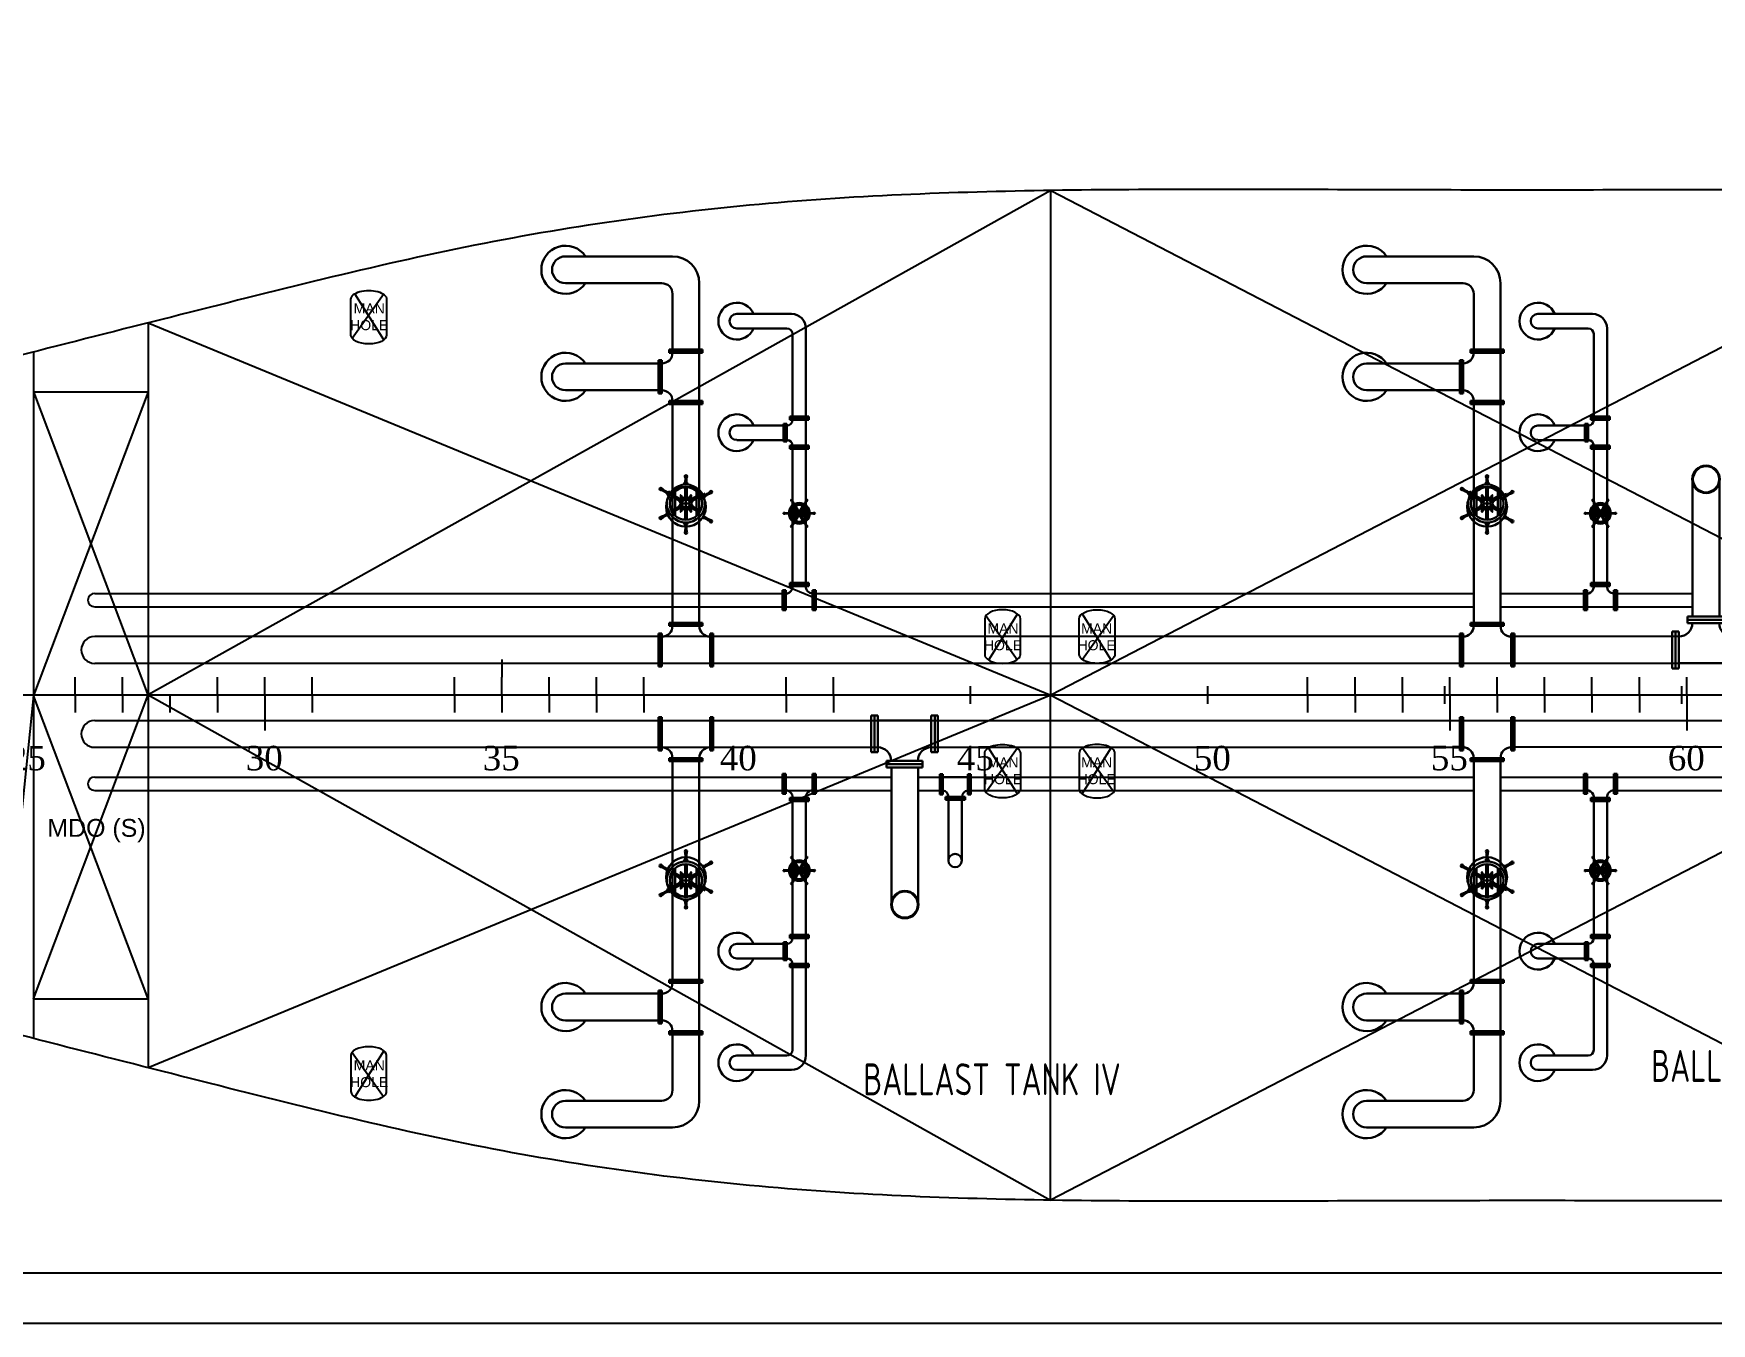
# Model space of a CAD drawing. Header units: millimetres. Extents: x 2592 to 2762, y 1632 to 1753.
# Drawn here: x 2626.18 to 2659.65, y 1631.92 to 1657.64 of the extents above; entities that cross this region are included whole.
import ezdxf

# ---------------------------------------------------------------- set-up
doc = ezdxf.new("R2010")
doc.units = ezdxf.units.MM
doc.linetypes.add('CENTER', pattern=[50.8, 31.75, -6.35, 6.35, -6.35])
doc.linetypes.add('CENTER2', pattern=[28.575, 19.05, -3.175, 3.175, -3.175])
doc.layers.add('-1', color=7, linetype='Continuous')
for name, color, linetype, lineweight in [('garis satation', 142, 'Continuous', 9), ('Kurva Water Line', 13, 'Continuous', 40), ('PIPA', 80, 'Continuous', 30)]:
    doc.layers.add(name, color=color, linetype=linetype, lineweight=lineweight)
doc.styles.add('ASU', font='isocp.shx', dxfattribs={"height": 0.005})
doc.styles.add('gurit', font='Arial.ttf', dxfattribs={"height": 0.00225})
doc.styles.add('tls3', font='ISOCPEUR.TTF', dxfattribs={"width": 0.7, "height": 0.003})

# ---------------------------------------------------------------- blocks, each defined once
blk = doc.blocks.new('A$C2AB60021')
at = {"layer": 'garis satation'}
for p, q in [((10.35, 3.72), (9.99, 3.72)), ((15.75, 0.36), (10.35, 0.36)), ((10.35, 0), (9.99, 0))]:
    blk.add_line(p, q, dxfattribs=at)
at = {"layer": 'PIPA'}
for p, q in [((-0.45, 45.96), (11.55, 45.96)), ((-0.45, 42.96), (10.35, 42.96)), ((11.55, 41.76), (11.55, 35.52)), ((11.55, 41.76), (11.55, 35.52)), ((14.55, 42.96), (14.55, 35.52)), ((14.55, 42.96), (14.55, 35.52)), ((-0.45, 33.96), (9.99, 33.96)), ((-0.45, 33.96), (9.99, 33.96)), ((9.99, 34.32), (9.99, 30.6)), ((9.99, 34.32), (10.35, 34.32)), ((10.17, 34.32), (10.17, 30.6)), ((10.35, 34.32), (10.35, 30.6)), ((11.19, 35.52), (11.19, 35.16)), ((11.19, 35.52), (14.91, 35.52)), ((11.19, 35.34), (14.91, 35.34)), ((11.19, 35.16), (14.91, 35.16)), ((14.55, 35.16), (14.55, 29.76)), ((14.55, 35.16), (14.55, 29.76)), ((14.91, 35.52), (14.91, 35.16)), ((-0.45, 30.96), (9.99, 30.96)), ((-0.45, 30.96), (9.99, 30.96)), ((9.99, 30.6), (10.35, 30.6)), ((11.19, 29.76), (14.91, 29.76)), ((11.19, 29.76), (11.19, 29.4)), ((11.19, 29.58), (14.91, 29.58)), ((11.19, 29.4), (14.91, 29.4)), ((11.55, 29.4), (11.55, 4.92)), ((11.55, 29.4), (11.55, 4.92)), ((14.55, 29.4), (14.55, 4.92)), ((14.55, 29.4), (14.55, 4.92)), ((14.91, 29.76), (14.91, 29.4)), ((11.19, 4.92), (11.19, 4.56)), ((14.91, 4.92), (11.19, 4.92)), ((11.19, 4.92), (11.19, 4.56)), ((14.91, 4.92), (11.19, 4.92)), ((14.91, 4.74), (11.19, 4.74)), ((14.91, 4.74), (11.19, 4.74)), ((14.91, 4.56), (11.19, 4.56)), ((14.91, 4.56), (11.19, 4.56)), ((14.91, 4.92), (14.91, 4.56)), ((14.91, 4.92), (14.91, 4.56)), ((9.99, 3.72), (9.99, 0)), ((10.35, 3.72), (9.99, 3.72)), ((9.99, 3.72), (9.99, 0)), ((10.17, 3.72), (10.17, 0)), ((10.17, 3.72), (10.17, 0)), ((10.35, 3.72), (10.35, 0)), ((10.35, 3.72), (10.35, 0)), ((15.75, 3.72), (15.75, 0)), ((16.11, 3.72), (15.75, 3.72)), ((15.93, 3.72), (15.93, 0)), ((16.11, 3.72), (16.11, 0)), ((10.35, 0), (9.99, 0)), ((16.11, 0), (15.75, 0))]:
    blk.add_line(p, q, dxfattribs=at)
at = {"layer": 'PIPA', "ltscale": 0.5}
for p, q in [((11.85, 19.09), (11.85, 19.64)), ((11.85, 17.7), (11.85, 18.85)), ((14.25, 19.09), (14.25, 19.64)), ((14.25, 17.7), (14.25, 18.85)), ((11.85, 16.91), (11.85, 17.46)), ((14.25, 16.91), (14.25, 17.46))]:
    blk.add_line(p, q, dxfattribs=at)
at = {"layer": 'PIPA'}
for points in [[(13.05, 21.4), (13.05, 20.6), (12.93, 20.6, 0.414214), (12.86, 20.53), (12.86, 20.5)], [(10.34, 19.84), (11.03, 19.44), (10.98, 19.34, 0.414214), (11, 19.23), (11.03, 19.22)], [(11.23, 19.57), (11.2, 19.57, 0.414214), (11.09, 19.54), (11.03, 19.44)], [(11.39, 19.01), (11.42, 19, 0.414214), (11.52, 19.02), (11.58, 19.12), (11.64, 19.23, 0.414214), (11.61, 19.33)], [(12.85, 18.87), (12.85, 18.95, -0.414214), (12.93, 19.03), (12.95, 19.03), (13.15, 19.03), (13.17, 19.03, -0.414214), (13.25, 18.95), (13.25, 18.87)], [(13.24, 20.08), (13.24, 20.05, -0.414214), (13.17, 19.97), (13.05, 19.97), (12.93, 19.97, -0.414214), (12.86, 20.05), (12.86, 20.08)], [(13.26, 20.5), (13.24, 20.53, 0.414214), (13.17, 20.6), (13.05, 20.6)], [(14.68, 19, -0.414214), (14.58, 19.02), (14.52, 19.12), (14.46, 19.23, -0.414214), (14.49, 19.33), (14.52, 19.35)], [(15.76, 19.48), (15.07, 19.08), (15.01, 19.18, 0.414214), (14.9, 19.21), (14.88, 19.19)], [(15.08, 19.2), (15.1, 19.23, 0.414214), (15.12, 19.34), (15.07, 19.44)], [(10.34, 16.71), (11.03, 17.11), (11.09, 17.01, 0.414214), (11.2, 16.98), (11.22, 16.99)], [(11.02, 17.34), (11, 17.31, 0.414214), (10.98, 17.21), (11.03, 17.11)], [(11.58, 17.2), (11.61, 17.22, 0.414214), (11.64, 17.32), (11.58, 17.42), (11.52, 17.53, 0.414214), (11.42, 17.55)], [(12.44, 18.4), (12.36, 18.44, -0.414214), (12.34, 18.55), (12.35, 18.56)], [(12.44, 18.15), (12.36, 18.11, 0.414214), (12.34, 18), (12.35, 17.99)], [(12.63, 18.74), (12.56, 18.78, 0.414214), (12.46, 18.76), (12.45, 18.74)], [(12.63, 17.81), (12.56, 17.77, -0.414214), (12.46, 17.79), (12.45, 17.81)], [(12.85, 17.68), (12.85, 17.6, 0.414214), (12.93, 17.52), (12.95, 17.52)], [(13.25, 17.68), (13.25, 17.6, -0.414214), (13.17, 17.52), (13.15, 17.52)], [(13.47, 18.74), (13.54, 18.78, -0.414214), (13.64, 18.76), (13.65, 18.74)], [(13.47, 17.81), (13.54, 17.77, 0.414214), (13.64, 17.79), (13.65, 17.81)], [(13.66, 18.4), (13.74, 18.44, 0.414214), (13.76, 18.55), (13.75, 18.56)], [(13.66, 18.15), (13.74, 18.11, -0.414214), (13.76, 18), (13.75, 17.99)], [(14.71, 17.54), (14.68, 17.55, 0.414214), (14.58, 17.53), (14.52, 17.42), (14.46, 17.32, 0.414214), (14.49, 17.22)], [(15.07, 17.33), (15.1, 17.31, -0.414214), (15.12, 17.21), (15.07, 17.11)], [(12.84, 16.05), (12.86, 16.02, 0.414214), (12.93, 15.95), (13.05, 15.95)], [(13.24, 16.46), (13.24, 16.5, 0.414214), (13.17, 16.57), (13.05, 16.57), (12.93, 16.57, 0.414214), (12.86, 16.5)], [(13.05, 15.15), (13.05, 15.95), (13.17, 15.95, 0.414214), (13.24, 16.02), (13.24, 16.05)], [(15.76, 16.35), (15.07, 16.75), (15.01, 16.65, -0.414214), (14.9, 16.62), (14.87, 16.62)]]:
    blk.add_lwpolyline(points, format="xyb", dxfattribs=at)
for points in [[(11.53, 19.04), (12.35, 18.56), (12.45, 18.74), (11.63, 19.21)], [(12.72, 18.8), (12.47, 19.21), (12.47, 18.77)], [(12.95, 19.03), (12.95, 19.97)], [(13.15, 19.03), (13.15, 19.97)], [(13.38, 18.8), (13.63, 19.21), (13.63, 18.77)], [(14.47, 19.21), (13.65, 18.74), (13.75, 18.56), (14.57, 19.04)], [(11.63, 17.34), (12.45, 17.81), (12.35, 17.99), (11.53, 17.51)], [(12.72, 17.74), (12.47, 17.34), (12.47, 17.78)], [(12.61, 18.27), (13.49, 18.27)], [(13.15, 16.57), (13.15, 17.52), (12.95, 17.52), (12.95, 16.57)], [(13.05, 17.83), (13.05, 18.72)], [(13.38, 17.74), (13.63, 17.34), (13.63, 17.78)], [(14.57, 17.51), (13.75, 17.99), (13.65, 17.81), (14.47, 17.34)]]:
    blk.add_lwpolyline(points, dxfattribs=at)
for centre, radius in [((13.05, 21.3), 0.135), ((13.05, 21.3), 0.0627), ((10.23, 19.91), 0.135), ((10.23, 19.91), 0.0627), ((13.05, 17.91), 2.23), ((13.05, 18.27), 2.13), ((13.05, 18.27), 1.82), ((13.05, 18.27), 0.624), ((15.87, 19.55), 0.135), ((15.87, 19.55), 0.0627), ((13.05, 18.27), 0.444), ((13.05, 18.27), 0.0787), ((10.23, 16.64), 0.135), ((10.23, 16.64), 0.0627), ((13.05, 15.01), 0.135), ((13.05, 15.01), 0.0627), ((15.87, 16.28), 0.135), ((15.87, 16.28), 0.0627)]:
    blk.add_circle(centre, radius, dxfattribs=at)
for centre, radius, start, end in [((-0.45, 44.46), 2.7, 33.749, 326.251), ((-0.45, 44.46), 1.5, 90, 270), ((11.55, 42.96), 3, 360, 90), ((10.35, 41.76), 1.2, 0, 90), ((-0.45, 32.46), 2.7, 33.749, 326.251), ((-0.45, 32.46), 1.5, 90, 270), ((10.35, 35.16), 1.2, 270, 0), ((10.35, 35.16), 1.2, 270, 0), ((10.35, 35.16), 1.2, 270, 0), ((10.35, 29.76), 1.2, 0, 90), ((10.35, 29.76), 1.2, 0, 90), ((10.35, 29.76), 1.2, 0, 90), ((10.35, 4.56), 1.2, 270, 0), ((10.35, 4.56), 1.2, 270, 0), ((15.75, 4.56), 1.2, 180, 270)]:
    blk.add_arc(centre, radius, start, end, dxfattribs=at)
for centre, major_axis in [((12.89, 21.02), (0, -0.513)), ((10.59, 19.51), (0.445, -0.257)), ((15.35, 19.43), (-0.445, -0.257)), ((10.75, 16.76), (0.445, 0.257)), ((13.21, 15.53), (0, 0.513)), ((15.51, 16.68), (-0.445, 0.257))]:
    blk.add_ellipse(centre, major_axis=major_axis, ratio=0.200821, start_param=6.891188, end_param=8.84835, dxfattribs=at)
at = {"layer": 'PIPA', "extrusion": (0, 0, -1)}
for centre, major_axis in [((13.21, 21.02), (0, -0.513)), ((10.75, 19.79), (0.445, -0.257)), ((15.51, 19.15), (-0.445, -0.257)), ((10.59, 17.04), (0.445, 0.257)), ((12.89, 15.53), (0, 0.513)), ((15.35, 16.4), (-0.445, 0.257))]:
    blk.add_ellipse(centre, major_axis=major_axis, ratio=0.200821, start_param=6.891188, end_param=8.84835, dxfattribs=at)
blk = doc.blocks.new('A$C602773CD')
at = {"layer": 'Kurva Water Line'}
blk.add_circle((3.79, 21.19), 1.5, dxfattribs=at)
at = {"layer": 'PIPA', "ltscale": 0.5}
for p, q in [((2.29, 18.94), (2.29, 21.19)), ((5.29, 18.94), (5.29, 21.19)), ((2.29, 9.66), (2.29, 18.94)), ((5.29, 9.66), (5.29, 18.94)), ((8.67, 13.57), (8.67, 14.26)), ((2.29, 5.82), (2.29, 9.66)), ((5.29, 5.82), (5.29, 9.66)), ((8.06, 8.4), (8.05, 8.4)), ((10.83, 8.4), (10.82, 8.4)), ((0.75, 0.57), (6.75, 0.57))]:
    blk.add_line(p, q, dxfattribs=at)
at = {"layer": 'PIPA'}
for p, q in [((8.68, 9.44), (8.67, 16.26)), ((10.18, 9.44), (10.17, 16.26)), ((10.55, 9.44), (8.33, 9.44)), ((8.33, 9.1), (8.33, 9.44)), ((10.55, 9.1), (10.55, 9.44)), ((8.05, 8.4), (8.05, 8.4)), ((8.05, 8.4), (8.05, 8.4)), ((10.55, 9.27), (8.33, 9.27)), ((10.55, 9.1), (8.33, 9.1)), ((10.83, 8.4), (10.83, 8.4)), ((10.83, 8.4), (10.83, 8.4)), ((5.77, 5.82), (1.73, 5.82)), ((1.73, 5.07), (1.73, 5.82)), ((5.77, 5.07), (5.77, 5.82)), ((8.05, 6.9), (10.83, 6.9)), ((0, 4.13), (0, 0)), ((0.75, 4.13), (0, 4.13)), ((0.38, 0), (0.38, 4.13)), ((0.75, 4.13), (0.75, 0)), ((5.77, 5.44), (1.73, 5.44)), ((5.77, 5.07), (1.73, 5.07)), ((7.5, 4.13), (6.75, 4.13)), ((6.75, 4.13), (6.75, 0)), ((7.13, 0), (7.13, 4.13)), ((7.5, 4.13), (7.5, 0)), ((0.75, 0), (0, 0)), ((7.5, 0), (6.75, 0))]:
    blk.add_line(p, q, dxfattribs=at)
at = {"layer": 'PIPA', "ltscale": 0.2}
for p, q in [((7.7, 8.84), (7.7, 6.58)), ((8.05, 8.84), (7.7, 8.84)), ((7.88, 6.58), (7.88, 8.84)), ((8.05, 8.84), (8.05, 6.58)), ((11.18, 8.84), (10.83, 8.84)), ((10.83, 8.84), (10.83, 6.58)), ((11, 6.58), (11, 8.84)), ((11.18, 8.84), (11.18, 6.58)), ((8.05, 6.58), (7.7, 6.58)), ((11.18, 6.58), (10.83, 6.58))]:
    blk.add_line(p, q, dxfattribs=at)
at = {"layer": 'PIPA'}
blk.add_circle((9.42, 16.26), 0.75, dxfattribs=at)
at = {"layer": 'PIPA', "ltscale": 0.5}
for centre, start, end in [((3.79, 21.19), 0, 180), ((0.75, 5.07), 270, 0), ((6.75, 5.07), 180, 270)]:
    blk.add_arc(centre, 1.5, start, end, dxfattribs=at)
at = {"layer": 'PIPA', "ltscale": 0.2}
for centre, start, end in [((7.93, 9.14), 279.0093, 356.777), ((10.95, 9.14), 183.223, 260.9907)]:
    blk.add_arc(centre, 0.746, start, end, dxfattribs=at)
blk = doc.blocks.new('A$C26D11514')
at = {"layer": 'garis satation'}
blk.add_line((9.05, 0.38), (6.05, 0.38), dxfattribs=at)
at = {"layer": 'PIPA'}
for p, q in [((0.55, 33.19), (6.68, 33.19)), ((0.55, 31.56), (6.18, 31.56)), ((6.8, 30.94), (6.8, 21.69)), ((6.8, 30.94), (6.8, 21.69)), ((8.3, 31.69), (8.3, 21.69)), ((8.3, 31.56), (8.3, 21.69)), ((0.55, 20.69), (5.8, 20.69)), ((0.55, 20.69), (5.8, 20.69)), ((5.8, 20.88), (6.18, 20.88)), ((5.8, 20.88), (5.8, 18.88)), ((5.99, 20.88), (5.99, 18.88)), ((6.18, 20.88), (6.18, 18.88)), ((6.49, 21.31), (6.49, 21.69)), ((6.49, 21.69), (8.61, 21.69)), ((6.49, 21.5), (8.61, 21.5)), ((6.49, 21.31), (8.61, 21.31)), ((8.3, 21.31), (8.3, 18.44)), ((8.3, 21.31), (8.3, 18.44)), ((8.61, 21.31), (8.61, 21.69)), ((0.55, 19.06), (5.8, 19.06)), ((0.55, 19.06), (5.8, 19.06)), ((5.8, 18.88), (6.18, 18.88)), ((6.49, 18.06), (6.49, 18.44)), ((6.49, 18.44), (8.61, 18.44)), ((6.49, 18.25), (8.61, 18.25)), ((6.49, 18.06), (8.61, 18.06)), ((6.8, 18.06), (6.8, 2.69)), ((6.8, 18.06), (6.8, 2.88)), ((6.8, 18.06), (6.8, 3.06)), ((8.3, 18.06), (8.3, 2.69)), ((8.3, 18.06), (8.3, 2.69)), ((8.3, 18.06), (8.3, 3.06)), ((8.61, 18.06), (8.61, 18.44)), ((7.55, 10.85), (8.3, 10.85)), ((5.68, 2.25), (5.68, 0)), ((5.68, 2.25), (6.05, 2.25)), ((5.68, 2.25), (5.68, 0)), ((5.68, 2.25), (6.05, 2.25)), ((5.86, 2.25), (5.86, 0)), ((5.86, 2.25), (5.86, 0)), ((6.05, 2.25), (6.05, 0)), ((6.05, 2.25), (6.05, 0)), ((6.49, 3.06), (8.61, 3.06)), ((6.49, 3.06), (8.61, 3.06)), ((6.49, 2.69), (6.49, 3.06)), ((6.49, 3.06), (8.61, 3.06)), ((6.49, 3.06), (8.61, 3.06)), ((6.49, 2.69), (6.49, 3.06)), ((6.49, 2.88), (8.61, 2.88)), ((6.49, 2.88), (8.61, 2.88)), ((6.49, 2.69), (8.61, 2.69)), ((6.49, 2.69), (8.61, 2.69)), ((6.8, 2.69), (6.8, 2.56)), ((6.8, 2.69), (6.8, 2.56)), ((6.8, 2.69), (6.8, 2.56)), ((8.3, 2.69), (8.3, 2.56)), ((8.3, 2.69), (8.3, 2.56)), ((8.61, 3.06), (8.61, 2.69)), ((8.61, 3.06), (8.61, 2.69)), ((9.05, 2.25), (9.05, 0)), ((9.05, 2.25), (9.43, 2.25)), ((9.24, 2.25), (9.24, 0)), ((9.43, 2.25), (9.43, 0)), ((5.68, 0), (6.05, 0)), ((6.05, 1.88), (6.24, 1.88)), ((9.05, 0), (9.43, 0))]:
    blk.add_line(p, q, dxfattribs=at)
at = {"layer": 'PIPA', "ltscale": 0.5}
for p, q in [((6.93, 10.9), (6.93, 11.56)), ((8.18, 10.9), (8.18, 11.56)), ((6.93, 10.14), (6.93, 10.79)), ((8.18, 10.14), (8.18, 10.79))]:
    blk.add_line(p, q, dxfattribs=at)
at = {"layer": 'PIPA'}
for points in [[(6.74, 12.26), (6.94, 11.9), (6.89, 11.87, 0.414214), (6.88, 11.81), (6.88, 11.8)], [(7.07, 11.91), (7.05, 11.91, 0.414214), (7, 11.93), (6.94, 11.9)], [(7.17, 11.7, -0.414214), (7.16, 11.65), (7.11, 11.62), (7.05, 11.58, -0.414214), (7, 11.6), (6.99, 11.61)], [(7.93, 11.71), (7.93, 11.7, 0.414214), (7.94, 11.65), (7.99, 11.62), (8.05, 11.58, 0.414214), (8.1, 11.6)], [(8.04, 11.9), (8.05, 11.91, -0.414214), (8.1, 11.93), (8.16, 11.9)], [(8.36, 12.26), (8.16, 11.9), (8.21, 11.87, -0.414214), (8.22, 11.81), (8.22, 11.8)], [(5.92, 10.85), (6.34, 10.85), (6.34, 10.79, 0.414214), (6.38, 10.75), (6.39, 10.75)], [(6.39, 10.96), (6.38, 10.95, 0.414214), (6.34, 10.91), (6.34, 10.85)], [(6.61, 10.95), (6.63, 10.95, -0.414214), (6.66, 10.91), (6.66, 10.85), (6.66, 10.79, -0.414214), (6.63, 10.75), (6.61, 10.75)], [(6.74, 9.44), (6.94, 9.8), (7, 9.77, 0.414214), (7.05, 9.78), (7.06, 9.79)], [(6.88, 9.9), (6.88, 9.88, 0.414214), (6.89, 9.83), (6.94, 9.8)], [(7.17, 9.98), (7.17, 10, 0.414214), (7.16, 10.05), (7.11, 10.08), (7.05, 10.11, 0.414214), (7, 10.1)], [(7.24, 10.75), (7.2, 10.75, -0.414214), (7.16, 10.78), (7.16, 10.79), (7.16, 10.9), (7.16, 10.91, -0.414214), (7.2, 10.95), (7.24, 10.95)], [(7.31, 11.06), (7.28, 11.1, -0.414214), (7.3, 11.16), (7.31, 11.16)], [(7.31, 10.63), (7.28, 10.59, 0.414214), (7.3, 10.54), (7.31, 10.54)], [(7.48, 11.17), (7.46, 11.21, 0.414214), (7.41, 11.22), (7.4, 11.21)], [(7.48, 10.53), (7.46, 10.49, -0.414214), (7.41, 10.48), (7.4, 10.48)], [(7.62, 11.17), (7.64, 11.21, -0.414214), (7.69, 11.22), (7.7, 11.21)], [(7.62, 10.53), (7.64, 10.49, 0.414214), (7.69, 10.48), (7.7, 10.48)], [(7.79, 11.06), (7.82, 11.1, 0.414214), (7.8, 11.16), (7.79, 11.16)], [(7.79, 10.63), (7.82, 10.59, -0.414214), (7.8, 10.54), (7.79, 10.54)], [(7.86, 10.95), (7.9, 10.95, -0.414214), (7.94, 10.91), (7.94, 10.9)], [(7.86, 10.75), (7.9, 10.75, 0.414214), (7.94, 10.78), (7.94, 10.79)], [(8.11, 10.08), (8.1, 10.1, 0.414214), (8.05, 10.11), (7.99, 10.08), (7.94, 10.05, 0.414214), (7.93, 10)], [(8.03, 9.79), (8.05, 9.78, 0.414214), (8.1, 9.77), (8.16, 9.8)], [(8.36, 9.44), (8.16, 9.8), (8.21, 9.83, 0.414214), (8.22, 9.88), (8.22, 9.89)], [(8.49, 10.95), (8.47, 10.95, 0.414214), (8.44, 10.91), (8.44, 10.85), (8.44, 10.79, 0.414214), (8.47, 10.75)], [(9.18, 10.85), (8.76, 10.85), (8.76, 10.91, 0.414214), (8.72, 10.95), (8.71, 10.95)], [(8.71, 10.74), (8.72, 10.75, 0.414214), (8.76, 10.79), (8.76, 10.85)]]:
    blk.add_lwpolyline(points, format="xyb", dxfattribs=at)
for points in [[(7.06, 11.59), (7.31, 11.16), (7.4, 11.21), (7.15, 11.64)], [(7.95, 11.64), (7.7, 11.21), (7.79, 11.16), (8.04, 11.59)], [(7.16, 10.9), (6.66, 10.9)], [(7.16, 10.79), (6.66, 10.79)], [(7.15, 10.05), (7.4, 10.48), (7.31, 10.54), (7.06, 10.11)], [(7.27, 11.02), (7.07, 11.15), (7.29, 11.15)], [(7.27, 10.68), (7.07, 10.55), (7.29, 10.55)], [(7.78, 10.85), (7.32, 10.85)], [(7.55, 10.62), (7.55, 11.08)], [(8.04, 10.11), (7.79, 10.54), (7.7, 10.48), (7.95, 10.05)], [(7.83, 11.02), (8.04, 11.15), (7.81, 11.15)], [(7.83, 10.68), (8.04, 10.55), (7.81, 10.55)], [(8.44, 10.9), (7.94, 10.9), (7.94, 10.79), (8.44, 10.79)]]:
    blk.add_lwpolyline(points, dxfattribs=at)
for centre, radius in [((7.55, 10.85), 1.16), ((7.55, 10.85), 1.11), ((7.55, 10.85), 0.948), ((6.7, 12.32), 0.0705), ((6.7, 12.32), 0.0327), ((8.4, 12.32), 0.0705), ((8.4, 12.32), 0.0327), ((5.85, 10.85), 0.0705), ((5.85, 10.85), 0.0327), ((6.7, 9.38), 0.0705), ((6.7, 9.38), 0.0327), ((7.55, 10.85), 0.325), ((7.55, 10.85), 0.231), ((7.55, 10.85), 0.041), ((8.4, 9.38), 0.0705), ((8.4, 9.38), 0.0327), ((9.25, 10.85), 0.0705), ((9.25, 10.85), 0.0327)]:
    blk.add_circle(centre, radius, dxfattribs=at)
for centre, radius, start, end in [((0.55, 32.38), 2.06, 23.1998, 336.8002), ((0.55, 32.38), 0.812, 90, 270), ((6.68, 31.56), 1.62, 0, 90), ((6.18, 30.94), 0.625, 0, 90), ((0.55, 19.88), 2.06, 23.1998, 336.8002), ((0.55, 19.88), 0.812, 90, 270), ((6.18, 21.31), 0.625, 270, 0), ((6.18, 21.31), 0.625, 270, 0), ((6.18, 18.44), 0.625, 0, 90), ((6.18, 18.44), 0.625, 0, 90), ((6.02, 2.63), 0.782, 286.1198, 355.3014), ((6.02, 2.63), 0.782, 286.1198, 355.3014), ((9.04, 2.62), 0.744, 174.7203, 270.6985)]:
    blk.add_arc(centre, radius, start, end, dxfattribs=at)
for centre, major_axis in [((6.76, 12.05), (0.134, -0.232)), ((8.19, 12.13), (-0.134, -0.232)), ((6.12, 10.77), (0.267, 0)), ((6.91, 9.57), (0.134, 0.232)), ((8.34, 9.65), (-0.134, 0.232)), ((8.98, 10.93), (-0.267, 0))]:
    blk.add_ellipse(centre, major_axis=major_axis, ratio=0.200821, start_param=6.891188, end_param=8.84835, dxfattribs=at)
at = {"layer": 'PIPA', "extrusion": (0, 0, -1)}
for centre, major_axis in [((6.91, 12.13), (0.134, -0.232)), ((8.34, 12.05), (-0.134, -0.232)), ((6.12, 10.93), (0.267, 0)), ((6.76, 9.65), (0.134, 0.232)), ((8.19, 9.57), (-0.134, 0.232)), ((8.98, 10.77), (-0.267, 0))]:
    blk.add_ellipse(centre, major_axis=major_axis, ratio=0.200821, start_param=6.891188, end_param=8.84835, dxfattribs=at)

msp = doc.modelspace()

# ---------------------------------------------------------------- linework, layer by layer
at = {"layer": '-1', "color": 7}
for points in [[(2761.939, 1631.918), (2591.739, 1631.918), (2591.739, 1752.718), (2761.939, 1752.718)], [(2760.939, 1632.918), (2592.739, 1632.918), (2592.739, 1751.718), (2760.939, 1751.718)]]:
    msp.add_lwpolyline(points, close=True, dxfattribs=at)
at = {"linetype": 'CENTER2', "ltscale": 90}
for p, q in [((2646.475, 1654.514), (2628.472, 1644.458)), ((2665.902, 1654.524), (2646.473, 1644.446)), ((2646.475, 1654.514), (2665.902, 1644.445)), ((2628.468, 1651.874), (2646.473, 1644.446)), ((2646.473, 1644.446), (2628.468, 1637.018)), ((2628.472, 1644.458), (2646.472, 1634.376)), ((2665.902, 1644.445), (2646.472, 1634.376)), ((2646.473, 1644.446), (2665.902, 1634.366))]:
    msp.add_line(p, q, dxfattribs=at)
for p, q in [((2646.472, 1634.376), (2646.475, 1654.514)), ((2632.537, 1651.569), (2633.161, 1652.446)), ((2633.167, 1651.533), (2632.592, 1652.455)), ((2632.514, 1651.631), (2632.514, 1652.344)), ((2633.226, 1652.344), (2633.226, 1651.631)), ((2628.468, 1651.874), (2628.468, 1637.018)), ((2626.185, 1651.294), (2626.185, 1637.602)), ((2626.185, 1650.498), (2628.472, 1650.498)), ((2628.472, 1650.498), (2628.472, 1638.392)), ((2627.402, 1646.477), (2641.122, 1646.477)), ((2639.463, 1646.477), (2641.222, 1646.477)), ((2641.72, 1646.477), (2652.886, 1646.477)), ((2652.886, 1646.477), (2654.911, 1646.477)), ((2655.445, 1646.477), (2657.204, 1646.477)), ((2657.702, 1646.477), (2659.279, 1646.477)), ((2627.402, 1646.21), (2639.463, 1646.21)), ((2639.463, 1646.21), (2652.886, 1646.21)), ((2652.886, 1646.21), (2654.911, 1646.21)), ((2655.445, 1646.21), (2659.279, 1646.21)), ((2645.156, 1645.973), (2645.156, 1645.261)), ((2645.179, 1646.036), (2645.803, 1645.158)), ((2645.809, 1646.071), (2645.234, 1645.149)), ((2645.868, 1645.261), (2645.868, 1645.973)), ((2647.042, 1645.261), (2647.042, 1645.973)), ((2647.101, 1646.071), (2647.676, 1645.149)), ((2647.731, 1646.036), (2647.107, 1645.158)), ((2647.754, 1645.973), (2647.754, 1645.261)), ((2639.676, 1645.617), (2627.402, 1645.617)), ((2652.886, 1645.617), (2639.676, 1645.617)), ((2654.697, 1645.617), (2652.886, 1645.617)), ((2659.005, 1645.617), (2655.659, 1645.617)), ((2652.886, 1645.083), (2627.402, 1645.083)), ((2635.522, 1645.162), (2635.522, 1644.808)), ((2682.687, 1645.083), (2652.886, 1645.083)), ((2627.012, 1644.454), (2627.012, 1644.808)), ((2627.958, 1644.454), (2627.958, 1644.808)), ((2629.849, 1644.454), (2629.849, 1644.808)), ((2630.795, 1644.454), (2630.795, 1644.808)), ((2631.74, 1644.454), (2631.74, 1644.808)), ((2634.577, 1644.454), (2634.577, 1644.808)), ((2635.522, 1644.454), (2635.522, 1644.808)), ((2636.468, 1644.454), (2636.468, 1644.808)), ((2637.414, 1644.454), (2637.414, 1644.808)), ((2638.359, 1644.454), (2638.359, 1644.808)), ((2641.196, 1644.454), (2641.196, 1644.808)), ((2642.141, 1644.454), (2642.141, 1644.808)), ((2651.597, 1644.454), (2651.597, 1644.808)), ((2652.543, 1644.454), (2652.543, 1644.808)), ((2653.488, 1644.454), (2653.488, 1644.808)), ((2654.434, 1644.454), (2654.434, 1644.808)), ((2655.379, 1644.454), (2655.379, 1644.808)), ((2656.325, 1644.454), (2656.325, 1644.808)), ((2657.27, 1644.454), (2657.27, 1644.808)), ((2658.216, 1644.454), (2658.216, 1644.808)), ((2659.162, 1644.454), (2659.162, 1644.808)), ((2627.012, 1644.454), (2627.012, 1644.101)), ((2627.958, 1644.454), (2627.958, 1644.101)), ((2628.903, 1644.454), (2628.903, 1644.101)), ((2629.849, 1644.454), (2629.849, 1644.101)), ((2630.795, 1644.454), (2630.795, 1644.101)), ((2631.74, 1644.454), (2631.74, 1644.101)), ((2634.577, 1644.454), (2634.577, 1644.101)), ((2635.522, 1644.454), (2635.522, 1644.101)), ((2636.468, 1644.454), (2636.468, 1644.101)), ((2637.414, 1644.454), (2637.414, 1644.101)), ((2638.359, 1644.454), (2638.359, 1644.101)), ((2641.196, 1644.454), (2641.196, 1644.101)), ((2642.141, 1644.454), (2642.141, 1644.101)), ((2644.876, 1644.278), (2644.876, 1644.631)), ((2649.604, 1644.278), (2649.604, 1644.631)), ((2651.597, 1644.454), (2651.597, 1644.101)), ((2652.543, 1644.454), (2652.543, 1644.101)), ((2653.488, 1644.454), (2653.488, 1644.101)), ((2654.332, 1644.278), (2654.332, 1644.631)), ((2654.434, 1644.454), (2654.434, 1644.101)), ((2655.379, 1644.454), (2655.379, 1644.101)), ((2656.325, 1644.454), (2656.325, 1644.101)), ((2657.27, 1644.454), (2657.27, 1644.101)), ((2658.216, 1644.454), (2658.216, 1644.101)), ((2659.06, 1644.278), (2659.06, 1644.631)), ((2659.162, 1644.454), (2659.162, 1644.101)), ((2630.795, 1644.101), (2630.795, 1643.747)), ((2654.434, 1644.101), (2654.434, 1643.747)), ((2659.162, 1644.101), (2659.162, 1643.747)), ((2627.402, 1643.943), (2652.886, 1643.943)), ((2652.886, 1643.943), (2682.687, 1643.943)), ((2627.402, 1643.409), (2642.956, 1643.409)), ((2639.676, 1643.409), (2643.022, 1643.409)), ((2644.091, 1643.409), (2652.886, 1643.409)), ((2652.886, 1643.409), (2654.697, 1643.409)), ((2674.663, 1643.409), (2655.659, 1643.409)), ((2645.156, 1642.577), (2645.156, 1643.289)), ((2645.179, 1642.514), (2645.803, 1643.391)), ((2645.809, 1642.479), (2645.234, 1643.4)), ((2645.868, 1643.289), (2645.868, 1642.577)), ((2647.042, 1643.289), (2647.042, 1642.577)), ((2647.101, 1642.479), (2647.676, 1643.4)), ((2647.731, 1642.514), (2647.107, 1643.391)), ((2647.754, 1642.577), (2647.754, 1643.289)), ((2627.402, 1642.815), (2643.297, 1642.815)), ((2639.463, 1642.815), (2643.297, 1642.815)), ((2643.831, 1642.815), (2652.886, 1642.815)), ((2652.886, 1642.815), (2654.911, 1642.815)), ((2655.445, 1642.815), (2662.045, 1642.815)), ((2627.402, 1642.548), (2641.873, 1642.548)), ((2639.463, 1642.548), (2641.222, 1642.548)), ((2641.72, 1642.548), (2643.297, 1642.548)), ((2643.831, 1642.548), (2644.322, 1642.548)), ((2644.817, 1642.548), (2652.886, 1642.548)), ((2652.886, 1642.548), (2654.911, 1642.548)), ((2655.445, 1642.548), (2657.204, 1642.548)), ((2657.702, 1642.548), (2661.51, 1642.548)), ((2626.185, 1638.392), (2628.472, 1638.392)), ((2632.514, 1637.259), (2632.514, 1636.547)), ((2632.537, 1637.322), (2633.161, 1636.445)), ((2633.167, 1637.357), (2632.592, 1636.436)), ((2633.226, 1636.547), (2633.226, 1637.259))]:
    msp.add_line(p, q)
at = {"linetype": 'CENTER', "ltscale": 50}
for p, q in [((2626.185, 1650.498), (2628.472, 1644.433)), ((2628.472, 1650.498), (2626.185, 1644.445)), ((2626.185, 1644.445), (2625.495, 1637.782)), ((2626.185, 1638.392), (2628.472, 1644.458)), ((2628.472, 1638.392), (2626.185, 1644.445))]:
    msp.add_line(p, q, dxfattribs=at)
at = {"ltscale": 5}
msp.add_line((2593.121, 1644.454), (2722.647, 1644.454), dxfattribs=at)
for centre, radius in [((2627.402, 1646.344), 0.134), ((2627.402, 1645.35), 0.267), ((2627.402, 1643.676), 0.267), ((2627.402, 1642.682), 0.134)]:
    msp.add_arc(centre, radius, 90, 270)
at = {"extrusion": (0, 0, -1)}
for centre, major_axis, start_param, end_param in [((2632.87, 1652.344), (-0.356, 0), 0, 3.141593), ((2632.87, 1651.631), (-0.356, 0), 3.141593, 6.283185), ((2647.398, 1645.973), (0.356, 0), 3.141593, 6.283185), ((2647.398, 1645.261), (0.356, 0), 0, 3.141593), ((2645.512, 1643.289), (-0.356, 0), 0, 3.141593), ((2645.512, 1642.577), (-0.356, 0), 3.141593, 6.283185)]:
    msp.add_ellipse(centre, major_axis=major_axis, ratio=0.5, start_param=start_param, end_param=end_param, dxfattribs=at)
for centre, major_axis, start_param, end_param in [((2645.512, 1645.973), (-0.356, 0), 3.141593, 6.283185), ((2645.512, 1645.261), (-0.356, 0), 0, 3.141593), ((2647.398, 1643.289), (0.356, 0), 0, 3.141593), ((2647.398, 1642.577), (0.356, 0), 3.141593, 6.283185), ((2632.87, 1637.259), (-0.356, 0), 3.141593, 6.283185), ((2632.87, 1636.547), (-0.356, 0), 0, 3.141593)]:
    msp.add_ellipse(centre, major_axis=major_axis, ratio=0.5, start_param=start_param, end_param=end_param)
for points in [[(2717.658, 1644.445), (2717.658, 1644.468), (2717.519, 1644.559), (2714.034, 1645.501), (2707.982, 1647.758), (2701.931, 1650.479), (2695.879, 1652.361), (2689.827, 1653.579), (2683.776, 1654.271), (2677.724, 1654.526), (2671.673, 1654.526), (2665.621, 1654.526), (2659.57, 1654.526), (2653.518, 1654.526), (2647.467, 1654.526), (2641.415, 1654.301), (2635.364, 1653.496), (2629.312, 1652.086), (2623.261, 1650.512), (2614.436, 1648.015), (2609.473, 1646.76), (2605.106, 1645.094), (2604.794, 1644.966), (2604.561, 1644.849), (2604.425, 1644.742), (2604.279, 1644.445)], [(2717.658, 1644.445), (2717.658, 1644.423), (2717.519, 1644.332), (2714.034, 1643.39), (2707.982, 1641.133), (2701.931, 1638.411), (2695.879, 1636.53), (2689.827, 1635.311), (2683.776, 1634.62), (2677.724, 1634.364), (2671.673, 1634.364), (2665.621, 1634.364), (2659.57, 1634.364), (2653.518, 1634.364), (2647.467, 1634.364), (2641.415, 1634.589), (2635.364, 1635.394), (2629.312, 1636.804), (2623.261, 1638.378), (2615.81, 1640.427), (2610.029, 1641.935), (2605.106, 1643.797), (2604.794, 1643.925), (2604.561, 1644.042), (2604.425, 1644.149), (2604.279, 1644.445)]]:
    msp.add_spline(points, degree=3)

# ---------------------------------------------------------------- block references
at = {"xscale": 0.1780236491880001, "yscale": 0.1780236491880001, "zscale": 0.1780236491880001}
for name, p in [('A$C2AB60021', (2636.873, 1645.018)), ('A$C2AB60021', (2652.855, 1645.018)), ('A$C26D11514', (2640.112, 1646.144)), ('A$C26D11514', (2656.094, 1646.144)), ('A$C602773CD', (2658.871, 1644.982))]:
    msp.add_blockref(name, p, dxfattribs=at)
at = {"xscale": -0.1780236491880001, "yscale": 0.1780236491880001, "zscale": 0.1780236491880001, "rotation": 180}
for name, p in [('A$C2AB60021', (2636.873, 1644.007)), ('A$C602773CD', (2642.889, 1644.044)), ('A$C2AB60021', (2652.855, 1644.007)), ('A$C26D11514', (2640.112, 1642.882)), ('A$C26D11514', (2656.094, 1642.882))]:
    msp.add_blockref(name, p, dxfattribs=at)

# ---------------------------------------------------------------- texts
at = {"insert": (2632.879, 1651.994), "char_height": 0.2003, "width": 1.25589, "attachment_point": 5, "rotation": 360, "style": 'gurit'}
msp.add_mtext('MAN\\PHOLE', dxfattribs=at)
for s, insert, char_height, width, attachment_point, style in [('MAN\\PHOLE', (2645.521, 1645.61), 0.2003, 1.25589, 5, 'gurit'), ('MAN\\PHOLE', (2647.389, 1645.61), 0.2003, 1.25589, 5, 'gurit'), ('{\\fTimes New Roman|b0|i0|c0|p18;25}', (2626.058, 1643.19), 0.48854, 4.98215, 5, 'ASU'), ('{\\fTimes New Roman|b0|i0|c0|p18;30}', (2630.785, 1643.19), 0.48854, 4.98215, 5, 'ASU'), ('{\\fTimes New Roman|b0|i0|c0|p18;35}', (2635.513, 1643.191), 0.48854, 4.98215, 5, 'ASU'), ('{\\fTimes New Roman|b0|i0|c0|p18;40}', (2640.241, 1643.19), 0.48854, 4.98215, 5, 'ASU'), ('{\\fTimes New Roman|b0|i0|c0|p18;45}', (2644.969, 1643.19), 0.48854, 4.98215, 5, 'ASU'), ('{\\fTimes New Roman|b0|i0|c0|p18;50}', (2649.697, 1643.19), 0.48854, 4.98215, 5, 'ASU'), ('{\\fTimes New Roman|b0|i0|c0|p18;55}', (2654.425, 1643.191), 0.48854, 4.98215, 5, 'ASU'), ('{\\fTimes New Roman|b0|i0|c0|p18;60}', (2659.152, 1643.19), 0.48854, 4.98215, 5, 'ASU'), ('MAN\\PHOLE', (2645.521, 1642.939), 0.2003, 1.25589, 5, 'gurit'), ('MAN\\PHOLE', (2647.389, 1642.939), 0.2003, 1.25589, 5, 'gurit'), ('MDO (S)', (2627.438, 1641.748), 0.356, 3.03781, 5, 'gurit'), ('MAN\\PHOLE', (2632.879, 1636.896), 0.2003, 1.25589, 5, 'gurit'), ('BALLAST TANK IV', (2642.734, 1637.105), 0.6358, 46.40152, 1, 'tls3'), ('BALLAST TANK III', (2658.451, 1637.372), 0.6358, 46.40152, 1, 'tls3')]:
    msp.add_mtext(s, dxfattribs=dict(insert=insert, char_height=char_height, width=width, attachment_point=attachment_point, style=style))

doc.saveas('drawing.dxf')
